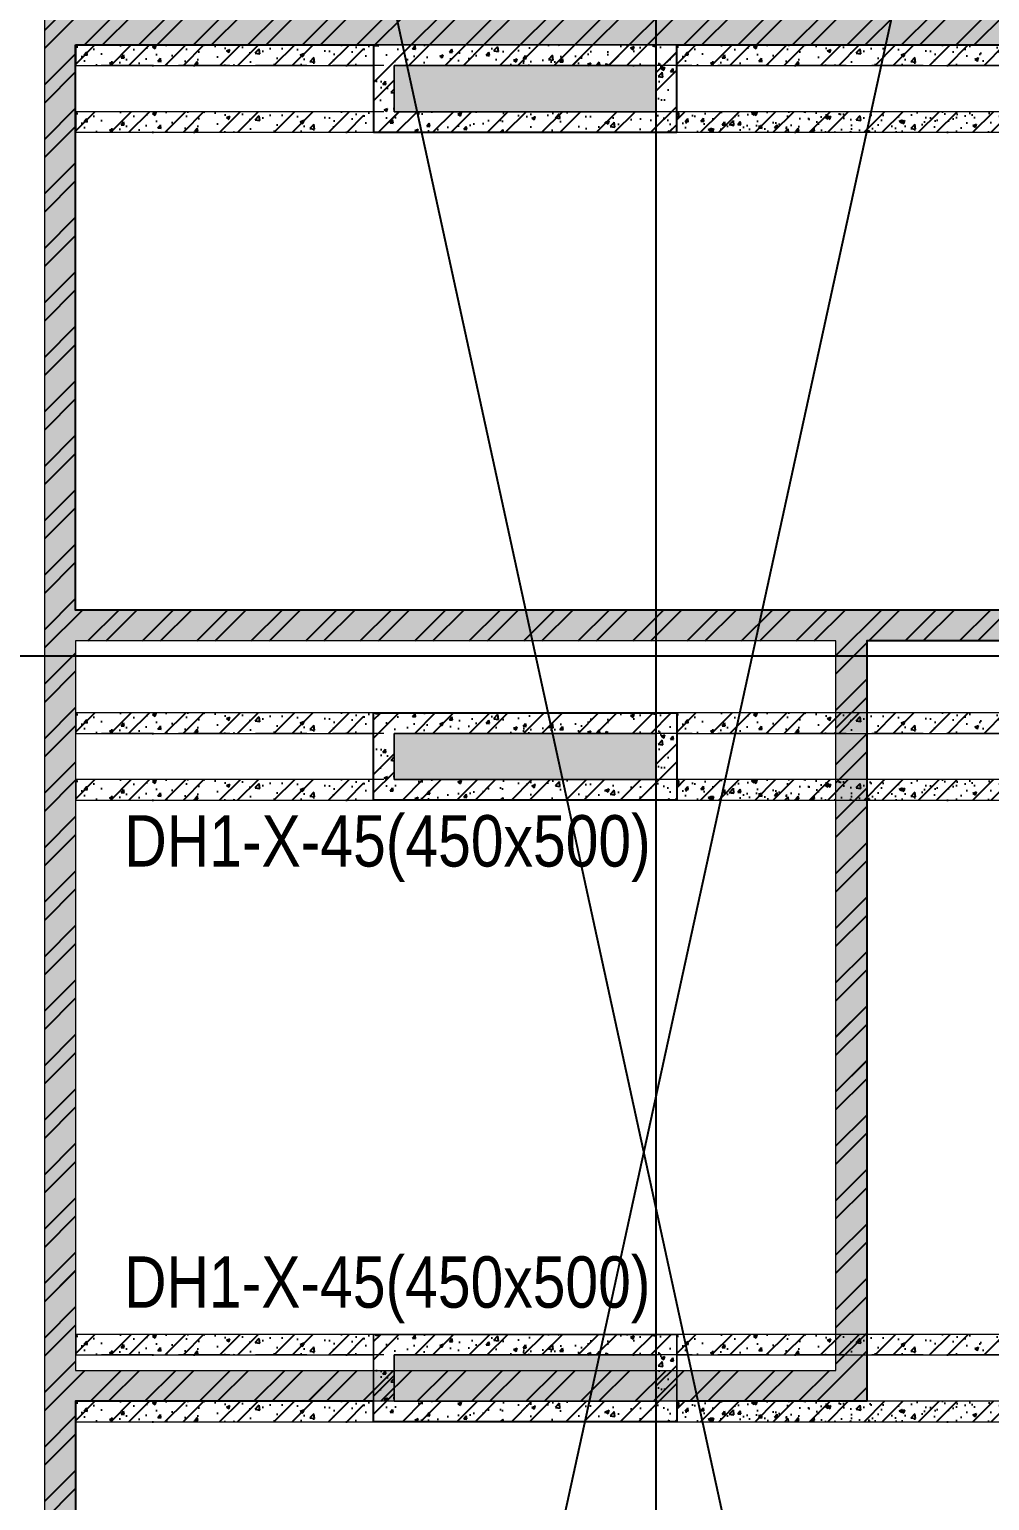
# Model space of a CAD drawing. Header units: millimetres. Extents: x 3718783 to 4027851, y 882487 to 1100782.
# Drawn here: x 3887629 to 3896975, y 1016578 to 1030897 of the extents above; entities that cross this region are included whole.
import ezdxf
from ezdxf.enums import TextEntityAlignment as Align

# ---------------------------------------------------------------- set-up
doc = ezdxf.new("R2010")
doc.units = ezdxf.units.MM
doc.header["$LTSCALE"] = 200
doc.header["$MEASUREMENT"] = 0
for name, pattern in [('CHG_XX_Damsan_Ham 1$0$HIDDEN', [0.375, 0.25, -0.125]), ('CHG_XX_Luoi truc$0$MB_Luoi truc$0$Center101', [13, 10, -1, 1, -1]), ('HIDDEN', [0.375, 0.25, -0.125])]:
    doc.linetypes.add(name, pattern=pattern)
for name, color, linetype, lineweight in [('CHG_XX_Cot_Ham 1$0$Ap0302_PC', 150, 'Continuous', 9), ('CHG_XX_Cot_Ham 1$0$Ap0302_PC @ 1', 150, 'Continuous', 9), ('CHG_XX_Cot_Ham 1$0$Ap0302_PC @ 150', 150, 'Continuous', 9), ('CHG_XX_Cot_Ham 1$0$Ap0311_H', 8, 'Continuous', 15), ('CHG_XX_Cot_Ham 1$0$NS-DuongBao', 3, 'Continuous', 18), ('CHG_XX_Cot_Ham 1$0$Start hatch', 8, 'Continuous', 25), ('CHG_XX_Cot_Ham 1$0$Start net bao', 3, 'Continuous', 18), ('CHG_XX_Damsan_Ham 1$0$DGIONG', 4, 'Continuous', 13), ('CHG_XX_Damsan_Ham 1$0$DMo', 254, 'CHG_XX_Damsan_Ham 1$0$HIDDEN', 9), ('CHG_XX_Damsan_Ham 1$0$Start hatch', 8, 'Continuous', 25), ('CHG_XX_Damsan_Ham 1$0$Start net bao', 3, 'Continuous', 18), ('DMo', 254, 'HIDDEN', 9)]:
    doc.layers.add(name, color=color, linetype=linetype, lineweight=lineweight)
for name, color, linetype in [('CHG_XX_Cot_Ham 1$0$MB Ham 2$0$Concrete Line', 6, 'Continuous'), ('CHG_XX_Cot_Ham 1$0$mb_cot tang 1-3$0$Concrete Line', 6, 'Continuous'), ('CHG_XX_Damsan_Ham 1$0$GHI CHU', 7, 'Continuous'), ('CHG_XX_Luoi truc$0$Grid', 34, 'Continuous'), ('CHG_XX_Luoi truc$0$Grid Line', 251, 'CHG_XX_Luoi truc$0$MB_Luoi truc$0$Center101'), ('mb_cot tang 1-3$0$Concrete Line', 6, 'Continuous'), ('TEXT P X', 1, 'Continuous')]:
    doc.layers.add(name, color=color, linetype=linetype)
doc.styles.add('CHG_XX_Luoi truc$0$MB_Luoi truc$0$Grid A-F$0$VNI-HelveCB', font='VHELVCB_0.TTF')
doc.styles.add('TTP-HelCon', font='VHELVCN_0.TTF')

# ---------------------------------------------------------------- blocks, each defined once
blk = doc.blocks.new('*U401')
at = {"layer": 'CHG_XX_Luoi truc$0$Grid Line'}
blk.add_line((0, 0), (0, 608), dxfattribs=at)
at = {"layer": 'CHG_XX_Luoi truc$0$Grid', "lineweight": -2, "style": 'CHG_XX_Luoi truc$0$MB_Luoi truc$0$Grid A-F$0$VNI-HelveCB'}
for tag, p in [('GRIDSUB', (0, 617)), ('GRID', (0, -9))]:
    blk.add_attdef(tag, text='', height=5, dxfattribs=at).set_placement(p, align=Align.MIDDLE)
blk = doc.blocks.new('*U403')
at = {"layer": 'CHG_XX_Luoi truc$0$Grid Line'}
blk.add_line((0, 0), (0, 438), dxfattribs=at)
at = {"layer": 'CHG_XX_Luoi truc$0$Grid', "lineweight": -2, "style": 'CHG_XX_Luoi truc$0$MB_Luoi truc$0$Grid A-F$0$VNI-HelveCB'}
for tag, p in [('GRIDSUB', (0, 447)), ('GRID', (0, -9))]:
    blk.add_attdef(tag, text='', height=5, dxfattribs=at).set_placement(p, align=Align.MIDDLE)
blk = doc.blocks.new('CHG_XX_Luoi truc')
at = {"layer": 'CHG_XX_Luoi truc$0$Grid', "xscale": 300, "yscale": 300, "zscale": 300}
blk.add_blockref('*U401', (99550, -12747), dxfattribs=at)
at = {"layer": 'CHG_XX_Luoi truc$0$Grid', "xscale": 300.0000000000013, "yscale": 300.0000000000013, "zscale": 300.0000000000013, "rotation": 90}
blk.add_blockref('*U403', (110703, 106750), dxfattribs=at)
blk = doc.blocks.new('*U548')
at = {"layer": 'CHG_XX_Cot_Ham 1$0$Ap0302_PC @ 1'}
h = blk.add_hatch(color=256, dxfattribs=at)
h.dxf.hatch_style = 1
h.paths.add_polyline_path([(450, 0), (0, 0), (0, -2550), (450, -2550)])
at = {"layer": 'CHG_XX_Cot_Ham 1$0$Ap0302_PC @ 150'}
h = blk.add_hatch(color=256, dxfattribs=at)
h.dxf.hatch_style = 1
h.paths.add_polyline_path([(450, 0), (0, 0), (0, -2550), (450, -2550)])
blk = doc.blocks.new('CHG_XX_Cot_Ham 1$0$Block A_C450x2250')
at = {"layer": 'CHG_XX_Cot_Ham 1$0$Ap0302_PC'}
blk.add_lwpolyline([(450, -2550), (0, -2550), (0, 0), (450, 0)], close=True, dxfattribs=at)
blk.add_blockref('*U548', (0, 0), dxfattribs=at)
blk = doc.blocks.new('CHG_XX_Cot_Ham 1')
at = {"layer": 'CHG_XX_Cot_Ham 1$0$Ap0311_H'}
h = blk.add_hatch(color=256, dxfattribs=at)
h.dxf.hatch_style = 1
h.paths.add_polyline_path([(99639.2, 163400), (-10900, 163400), (-10900, 85450), (-300, 85450), (-300, 84050), (32350, 84050), (32350, -9000), (103575.5, -9000), (106050, -6022), (106050, 158254.3)])
h.paths.add_polyline_path([(99533.7, 163100), (105750, 158110.4), (105750, 90450), (105650, 90450), (105650, 90450), (105750, 90450), (105750, 13850), (105750, 13825.9), (105750, -5913.6), (103434.7, -8700), (93600, -8700), (32650, -8700), (32650, 84350), (0, 84350), (0, 85750), (-10600, 85750), (-10600, 163100), (93600, 163100)], flags=16)
at = {"layer": 'CHG_XX_Cot_Ham 1$0$Start hatch'}
h = blk.add_hatch(dxfattribs=at)
h.set_pattern_fill('AR-CONC', color=256, scale=50)
h.set_pattern_definition([(50, (-50, -50), (358.6301, -31.37607), [37.5, -412.5]), (355, (-50, -50), (-69.3757, 376.0961), [30, -330]), (100.45144, (-20.1, -52.6), (289.2544, 344.72), [31.8701, -350.57106]), (46.1842, (-50, 50), (533.6207, -82.7596), [56.25, -618.75]), (96.63564, (-5.53, 43.1), (467.331, 487.0593), [47.8052, -525.8569]), (351.18416, (-50, 50), (467.331, 487.0593), [45, -495]), (21, (3e-06, 25), (298.4535, -201.30945), [37.5, -412.5]), (326, (3e-06, 25), (121.6577, 362.575), [30, -330]), (71.45144, (24.87, 8.22), (420.1112, 161.2656), [31.8701, -350.57106]), (37.5, (-50, -50), (6.07993, 166.44693), [0, -326, 0, -335, 0, -331.25]), (7.5, (-50, -50), (131.53477, 197.20586), [0, -191, 0, -318.5, 0, -126.25]), (327.5, (-161.5, -50), (266.91122, -11.27744), [0, -125, 0, -390, 0, -517.5]), (317.5, (-211.5, -50), (291.5931, 50.0525), [0, -162.5, 0, -259, 0, -367.5])])
h.paths.add_polyline_path([(105750, 127475.9), (93600, 127475), (93600, 76300), (105750.8, 76300)])
h.paths.add_polyline_path([(93900, 107200), (93900, 112700), (105450.8, 112700), (105450.8, 107200)], flags=16)
h.paths.add_polyline_path([(101300.8, 106900), (101300.8, 99800), (93900, 99800), (93900, 106900)], flags=16)
h.paths.add_polyline_path([(93900, 113000), (93900, 118675), (105450.8, 118675), (105450.8, 113000)], flags=16)
h.paths.add_polyline_path([(101600.8, 106900), (105450.8, 106900), (105450.8, 92450), (93900, 92450), (93900, 99500), (101600.8, 99500)], flags=16)
h.paths.add_polyline_path([(93900, 118975), (93900, 122500), (95950, 122500), (95950, 118975)], flags=16)
h.paths.add_polyline_path([(96250, 118975), (96250, 127175), (105450.8, 127175), (105450.8, 118975)], flags=16)
h.paths.add_polyline_path([(100150.8, 92150), (100150.8, 87350), (93900, 87350), (93900, 92150)], flags=16)
h.paths.add_polyline_path([(93900, 122800), (93900, 127175), (95950, 127175), (95950, 122800)], flags=16)
h.paths.add_polyline_path([(100450.8, 92150), (105450.8, 92150), (105450.8, 81950), (100450.8, 81950)], flags=16)
h.paths.add_polyline_path([(100150.8, 87050), (100150.8, 81950), (93900, 81950), (93900, 87050)], flags=16)
h.paths.add_polyline_path([(105450.8, 81650), (105450.8, 76600), (93900, 76600), (93900, 81650)], flags=16)
h = blk.add_hatch(dxfattribs=at)
h.set_pattern_fill('ANSI32', color=256, scale=1000, style=0)
h.paths.add_polyline_path([(93600, 76300), (105750.8, 76300), (105750.8, 127475), (93600, 127475)])
h.paths.add_polyline_path([(93900, 107200), (93900, 112700), (105450.8, 112700), (105450.8, 107200)], flags=16)
h.paths.add_polyline_path([(101300.8, 106900), (101300.8, 99800), (93900, 99800), (93900, 106900)], flags=16)
h.paths.add_polyline_path([(93900, 113000), (93900, 118675), (105450.8, 118675), (105450.8, 113000)], flags=16)
h.paths.add_polyline_path([(101600.8, 106900), (105450.8, 106900), (105450.8, 92450), (93900, 92450), (93900, 99500), (101600.8, 99500)], flags=16)
h.paths.add_polyline_path([(93900, 118975), (93900, 122500), (95950, 122500), (95950, 118975)], flags=16)
h.paths.add_polyline_path([(96250, 118975), (96250, 127175), (105450.8, 127175), (105450.8, 118975)], flags=16)
h.paths.add_polyline_path([(100150.8, 92150), (100150.8, 87350), (93900, 87350), (93900, 92150)], flags=16)
h.paths.add_polyline_path([(93900, 122800), (93900, 127175), (95950, 127175), (95950, 122800)], flags=16)
h.paths.add_polyline_path([(100450.8, 92150), (105450.8, 92150), (105450.8, 81950), (100450.8, 81950)], flags=16)
h.paths.add_polyline_path([(100150.8, 87050), (100150.8, 81950), (93900, 81950), (93900, 87050)], flags=16)
h.paths.add_polyline_path([(105450.8, 81650), (105450.8, 76600), (93900, 76600), (93900, 81650)], flags=16)
h = blk.add_hatch(dxfattribs=at)
h.set_pattern_fill('AR-CONC', color=256, scale=50)
h.set_pattern_definition([(50, (-2213768.6, 578716.82), (358.63009, -31.376067), [37.5, -412.5]), (355, (-2213768.6, 578716.82), (-69.375667, 376.096067), [30, -330]), (100.451444, (-2213738.7, 578714.2), (289.254423, 344.719995), [31.870096, -350.571056]), (46.1842, (-2213768.6, 578816.8), (533.620665, -82.75964), [56.25, -618.75]), (96.635635, (-2213724.1, 578809.9), (467.33097, 487.0593), [47.80517, -525.85688]), (351.184164, (-2213768.6, 578816.8), (467.33097, 487.0593), [45, -495]), (21, (-2213718.6, 578791.82), (298.453526, -201.309445), [37.5, -412.5]), (326, (-2213718.6, 578791.82), (121.657666, 362.57502), [30, -330]), (71.451445, (-2213693.72, 578775.05), (420.11119, 161.265576), [31.870095, -350.571056]), (37.5, (-2213768.59, 578716.82), (6.079928, 166.446927), [0, -326, 0, -335, 0, -331.25]), (7.5, (-2213768.59, 578716.82), (131.534769, 197.205856), [0, -191, 0, -318.5, 0, -126.25]), (327.5, (-2213880.09, 578716.82), (266.911218, -11.277436), [0, -125, 0, -390, 0, -517.5]), (317.5, (-2213930.1, 578716.82), (291.593085, 50.052491), [0, -162.5, 0, -259, 0, -367.5])])
h.paths.add_polyline_path([(96800.8, 111850), (99750.8, 111850), (99750.8, 112700), (96800.8, 112700)])
h.paths.add_polyline_path([(97000.8, 112050), (99550.8, 112050), (99550.8, 112500), (97000.8, 112500)], flags=16)
h = blk.add_hatch(dxfattribs=at)
h.set_pattern_fill('ANSI32', color=256, scale=1000, style=0)
h.paths.add_polyline_path([(99550.8, 112050), (97000.8, 112050), (97000.8, 112500), (99550.8, 112500)], flags=16)
h.paths.add_polyline_path([(99750.8, 111850), (96800.8, 111850), (96800.8, 112700), (99750.8, 112700)])
h = blk.add_hatch(dxfattribs=at)
h.set_pattern_fill('ANSI32', color=256, scale=1000, style=0)
h.set_pattern_definition([(45, (-50, -50), (-265.165, 265.165), []), (45, (126.78, -50), (-265.165, 265.165), [])])
h.paths.add_polyline_path([(99550.8, 112050), (97000.8, 112050), (97000.8, 112500), (99550.8, 112500)], flags=16)
h.paths.add_polyline_path([(99750.8, 111850), (96800.8, 111850), (96800.8, 112700), (99750.8, 112700)])
h = blk.add_hatch(dxfattribs=at)
h.set_pattern_fill('AR-CONC', color=256, scale=50)
h.set_pattern_definition([(50, (-2213768.6, 572216.82), (358.63009, -31.376067), [37.5, -412.5]), (355, (-2213768.6, 572216.82), (-69.375667, 376.096067), [30, -330]), (100.451444, (-2213738.7, 572214.2), (289.254423, 344.719995), [31.870096, -350.571056]), (46.1842, (-2213768.6, 572316.8), (533.620665, -82.75964), [56.25, -618.75]), (96.635635, (-2213724.1, 572309.9), (467.33097, 487.0593), [47.80517, -525.85688]), (351.184164, (-2213768.6, 572316.8), (467.33097, 487.0593), [45, -495]), (21, (-2213718.6, 572291.82), (298.453526, -201.309445), [37.5, -412.5]), (326, (-2213718.6, 572291.82), (121.657666, 362.57502), [30, -330]), (71.451445, (-2213693.72, 572275.05), (420.11119, 161.265576), [31.870095, -350.571056]), (37.5, (-2213768.59, 572216.82), (6.079928, 166.446927), [0, -326, 0, -335, 0, -331.25]), (7.5, (-2213768.59, 572216.82), (131.534769, 197.205856), [0, -191, 0, -318.5, 0, -126.25]), (327.5, (-2213880.09, 572216.82), (266.911218, -11.277436), [0, -125, 0, -390, 0, -517.5]), (317.5, (-2213930.1, 572216.82), (291.593085, 50.052491), [0, -162.5, 0, -259, 0, -367.5])])
h.paths.add_polyline_path([(96800.8, 105350), (99750.8, 105350), (99750.8, 106200), (96800.8, 106200)])
h.paths.add_polyline_path([(97000.8, 105550), (99550.8, 105550), (99550.8, 106000), (97000.8, 106000)], flags=16)
h = blk.add_hatch(dxfattribs=at)
h.set_pattern_fill('ANSI32,_O', color=256, scale=1000)
h.set_pattern_definition([(45, (-2213768.6, 572216.82), (-265.16504, 265.16504), []), (45, (-2213591.8, 572216.82), (-265.16504, 265.16504), [])])
h.paths.add_polyline_path([(96800.8, 105350), (99750.8, 105350), (99750.8, 106200), (96800.8, 106200)])
h.paths.add_polyline_path([(97000.8, 105550), (99550.8, 105550), (99550.8, 106000), (97000.8, 106000)], flags=16)
h = blk.add_hatch(dxfattribs=at)
h.set_pattern_fill('AR-CONC', color=256, scale=50)
h.set_pattern_definition([(50, (-2213768.6, 566166.82), (358.63009, -31.376067), [37.5, -412.5]), (355, (-2213768.6, 566166.82), (-69.375667, 376.096067), [30, -330]), (100.451444, (-2213738.7, 566164.2), (289.254423, 344.719995), [31.870096, -350.571056]), (46.1842, (-2213768.6, 566266.8), (533.620665, -82.75964), [56.25, -618.75]), (96.635635, (-2213724.1, 566259.9), (467.33097, 487.0593), [47.80517, -525.85688]), (351.184164, (-2213768.6, 566266.8), (467.33097, 487.0593), [45, -495]), (21, (-2213718.6, 566241.82), (298.453526, -201.309445), [37.5, -412.5]), (326, (-2213718.6, 566241.82), (121.657666, 362.57502), [30, -330]), (71.451445, (-2213693.72, 566225.05), (420.11119, 161.265576), [31.870095, -350.571056]), (37.5, (-2213768.59, 566166.82), (6.079928, 166.446927), [0, -326, 0, -335, 0, -331.25]), (7.5, (-2213768.59, 566166.82), (131.534769, 197.205856), [0, -191, 0, -318.5, 0, -126.25]), (327.5, (-2213880.09, 566166.82), (266.911218, -11.277436), [0, -125, 0, -390, 0, -517.5]), (317.5, (-2213930.1, 566166.82), (291.593085, 50.052491), [0, -162.5, 0, -259, 0, -367.5])])
h.paths.add_polyline_path([(96800.8, 99300), (99750.8, 99300), (99750.8, 100150), (96800.8, 100150)])
h.paths.add_polyline_path([(97000.8, 99500), (99550.8, 99500), (99550.8, 99950), (97000.8, 99950)], flags=16)
h = blk.add_hatch(dxfattribs=at)
h.set_pattern_fill('ANSI32,_O', color=256, scale=1000)
h.set_pattern_definition([(45, (-2213768.6, 566166.82), (-265.16504, 265.16504), []), (45, (-2213591.8, 566166.82), (-265.16504, 265.16504), [])])
h.paths.add_polyline_path([(96800.8, 99300), (99750.8, 99300), (99750.8, 100150), (96800.8, 100150)])
h.paths.add_polyline_path([(97000.8, 99500), (99550.8, 99500), (99550.8, 99950), (97000.8, 99950)], flags=16)
at = {"layer": 'CHG_XX_Cot_Ham 1$0$MB Ham 2$0$Concrete Line'}
for points in [[(93900, 112700), (96800.8, 112700), (96800.8, 111850), (99750.8, 111850), (99750.8, 112700), (105450.8, 112700), (105450.8, 107200), (93900, 107200)], [(105450.8, 103200), (105450.8, 106900), (101600.8, 106900), (101600.8, 99500), (99750.8, 99500), (99750.8, 99300), (96800.8, 99300), (96800.8, 99500), (93900, 99500), (93900, 92450), (105450.8, 92450)], [(96800.8, 106200), (99750.8, 106200), (99750.8, 105350), (96800.8, 105350)]]:
    blk.add_lwpolyline(points, close=True, dxfattribs=at)
at = {"layer": 'CHG_XX_Cot_Ham 1$0$NS-DuongBao'}
for points in [[(93600, 127475), (105750.8, 127475), (105750.8, 76300), (93600, 76300)], [(93900, 112700), (93900, 107200), (105450.8, 107200), (105450.8, 112700)], [(96800.8, 112700), (99750.8, 112700), (99750.8, 111850), (96800.8, 111850)], [(99550.8, 112050), (97000.8, 112050), (97000.8, 112500), (99550.8, 112500)], [(101300.8, 106900), (93900, 106900), (93900, 99800), (101300.8, 99800)], [(105450.8, 92450), (105450.8, 106900), (101600.8, 106900), (101600.8, 99500), (93900, 99500), (93900, 92450)], [(101300.8, 106900), (93900, 106900), (93900, 99800), (96800.8, 99800), (96800.8, 100150), (99750.8, 100150), (99750.8, 99800), (101300.8, 99800)], [(96800.8, 106200), (99750.8, 106200), (99750.8, 105350), (96800.8, 105350)], [(99550.8, 105550), (97000.8, 105550), (97000.8, 106000), (99550.8, 106000)], [(96800.8, 100150), (99750.8, 100150), (99750.8, 99300), (96800.8, 99300)], [(99550.8, 99500), (97000.8, 99500), (97000.8, 99950), (99550.8, 99950)]]:
    blk.add_lwpolyline(points, close=True, dxfattribs=at)
at = {"layer": 'CHG_XX_Cot_Ham 1$0$Start net bao', "color": 1}
for points in [[(96800.8, 111850), (99750.8, 111850), (99750.8, 112700), (96800.8, 112700)], [(97000.8, 112500), (99550.8, 112500), (99550.8, 112050), (97000.8, 112050)], [(96800.8, 105350), (99750.8, 105350), (99750.8, 106200), (96800.8, 106200)], [(97000.8, 106000), (99550.8, 106000), (99550.8, 105550), (97000.8, 105550)], [(96800.8, 99300), (99750.8, 99300), (99750.8, 100150), (96800.8, 100150)], [(97000.8, 99950), (99550.8, 99950), (99550.8, 99500), (97000.8, 99500)]]:
    blk.add_lwpolyline(points, close=True, dxfattribs=at)
at = {"layer": 'CHG_XX_Cot_Ham 1$0$Ap0302_PC', "xscale": -1, "rotation": 90}
for p in [(97000, 112500), (97000, 106000), (97000, 99950)]:
    blk.add_blockref('CHG_XX_Cot_Ham 1$0$Block A_C450x2250', p, dxfattribs=at)
at = {"layer": 'CHG_XX_Cot_Ham 1$0$mb_cot tang 1-3$0$Concrete Line'}
blk.add_blockref('CHG_XX_Luoi truc', (0, 0), dxfattribs=at)
blk = doc.blocks.new('CHG_XX_Damsan_Ham 1', base_point=(3089256, -609981))
at = {"layer": 'CHG_XX_Damsan_Ham 1$0$Start hatch'}
h = blk.add_hatch(dxfattribs=at)
h.set_pattern_fill('ANSI32', color=256, scale=1000, style=0)
h.set_pattern_definition([(45, (-94.4, 99682.12), (-265.165, 265.165), []), (45, (82.4, 99682.12), (-265.165, 265.165), [])])
h.paths.add_polyline_path([(93901, 112500), (96706, 112503), (96706, 112703), (93901, 112700)])
h = blk.add_hatch(dxfattribs=at)
h.set_pattern_fill('AR-CONC', color=256, scale=50)
h.set_pattern_definition([(50, (0.84, 100150), (358.6301, -31.3761), [37.5, -412.5]), (355, (0.84, 100150), (-69.3757, 376.096), [30, -330]), (100.45144, (30.73, 100147.4), (289.2544, 344.72), [31.8701, -350.571]), (46.1842, (0.84, 100250), (533.6207, -82.7596), [56.25, -618.75]), (96.63564, (45.3, 100243.1), (467.331, 487.0593), [47.8052, -525.857]), (351.18416, (0.84, 100250), (467.331, 487.0593), [45, -495]), (21, (50.84, 100225), (298.4535, -201.30945), [37.5, -412.5]), (326, (50.84, 100225), (121.6577, 362.575), [30, -330]), (71.45144, (75.7, 100208.22), (420.1112, 161.2656), [31.8701, -350.571]), (37.5, (0.84, 100150), (6.07993, 166.44693), [0, -326, 0, -335, 0, -331.25]), (7.5, (0.84, 100150), (131.53477, 197.20586), [0, -191, 0, -318.5, 0, -126.25]), (327.5, (-110.66, 100150), (266.91122, -11.27744), [0, -125, 0, -390, 0, -517.5]), (317.5, (-160.66, 100150), (291.5931, 50.0525), [0, -162.5, 0, -259, 0, -367.5])])
h.paths.add_polyline_path([(93901, 112500), (96802, 112500), (96802, 112700), (93901, 112700)])
h = blk.add_hatch(dxfattribs=at)
h.set_pattern_fill('AR-CONC', color=256, scale=50)
h.set_pattern_definition([(50, (5851.08, 100149.83), (358.6301, -31.3761), [37.5, -412.5]), (355, (5851.08, 100149.83), (-69.3757, 376.096), [30, -330]), (100.45144, (5880.96, 100147.2), (289.2544, 344.72), [31.8701, -350.571]), (46.1842, (5851.1, 100249.83), (533.6207, -82.7596), [56.25, -618.75]), (96.63564, (5895.55, 100242.93), (467.331, 487.0593), [47.8052, -525.857]), (351.18416, (5851.1, 100249.83), (467.331, 487.0593), [45, -495]), (21, (5901.08, 100224.83), (298.4535, -201.30945), [37.5, -412.5]), (326, (5901.08, 100224.83), (121.6577, 362.575), [30, -330]), (71.45144, (5925.95, 100208.05), (420.1112, 161.2656), [31.8701, -350.571]), (37.5, (5851.08, 100149.83), (6.07993, 166.44693), [0, -326, 0, -335, 0, -331.25]), (7.5, (5851.08, 100149.83), (131.53477, 197.20586), [0, -191, 0, -318.5, 0, -126.25]), (327.5, (5739.58, 100149.83), (266.91122, -11.27744), [0, -125, 0, -390, 0, -517.5]), (317.5, (5689.58, 100149.83), (291.5931, 50.0525), [0, -162.5, 0, -259, 0, -367.5])])
h.paths.add_polyline_path([(99751, 112500), (105151, 112500), (105151, 112700), (99751, 112700)])
h = blk.add_hatch(dxfattribs=at)
h.set_pattern_fill('ANSI32', color=256, scale=1000, style=0)
h.set_pattern_definition([(45, (5755.85, 99681.95), (-265.165, 265.165), []), (45, (5932.63, 99681.95), (-265.165, 265.165), [])])
h.paths.add_polyline_path([(99751, 112500), (105151, 112500), (105151, 112700), (99751, 112700)])
h = blk.add_hatch(dxfattribs=at)
h.set_pattern_fill('ANSI32', color=256, scale=1000, style=0)
h.set_pattern_definition([(45, (-94.4, 99032.12), (-265.165, 265.165), []), (45, (82.4, 99032.12), (-265.165, 265.165), [])])
h.paths.add_polyline_path([(93901, 111850), (96706, 111853), (96706, 112053), (93901, 112050)])
h = blk.add_hatch(dxfattribs=at)
h.set_pattern_fill('AR-CONC', color=256, scale=50)
h.set_pattern_definition([(50, (0.84, 99500), (358.6301, -31.3761), [37.5, -412.5]), (355, (0.84, 99500), (-69.3757, 376.096), [30, -330]), (100.45144, (30.73, 99497.4), (289.2544, 344.72), [31.8701, -350.571]), (46.1842, (0.84, 99600), (533.6207, -82.7596), [56.25, -618.75]), (96.63564, (45.3, 99593.1), (467.331, 487.0593), [47.8052, -525.857]), (351.18416, (0.84, 99600), (467.331, 487.0593), [45, -495]), (21, (50.84, 99575), (298.4535, -201.30945), [37.5, -412.5]), (326, (50.84, 99575), (121.6577, 362.575), [30, -330]), (71.45144, (75.7, 99558.22), (420.1112, 161.2656), [31.8701, -350.571]), (37.5, (0.84, 99500), (6.07993, 166.44693), [0, -326, 0, -335, 0, -331.25]), (7.5, (0.84, 99500), (131.53477, 197.20586), [0, -191, 0, -318.5, 0, -126.25]), (327.5, (-110.66, 99500), (266.91122, -11.27744), [0, -125, 0, -390, 0, -517.5]), (317.5, (-160.66, 99500), (291.5931, 50.0525), [0, -162.5, 0, -259, 0, -367.5])])
h.paths.add_polyline_path([(93901, 111850), (96802, 111850), (96802, 112050), (93901, 112050)])
h = blk.add_hatch(dxfattribs=at)
h.set_pattern_fill('AR-CONC', color=256, scale=50)
h.set_pattern_definition([(50, (5851.08, 99499.83), (358.6301, -31.3761), [37.5, -412.5]), (355, (5851.08, 99499.83), (-69.3757, 376.096), [30, -330]), (100.45144, (5880.96, 99497.2), (289.2544, 344.72), [31.8701, -350.571]), (46.1842, (5851.1, 99599.83), (533.6207, -82.7596), [56.25, -618.75]), (96.63564, (5895.55, 99592.93), (467.331, 487.0593), [47.8052, -525.857]), (351.18416, (5851.1, 99599.83), (467.331, 487.0593), [45, -495]), (21, (5901.08, 99574.83), (298.4535, -201.30945), [37.5, -412.5]), (326, (5901.08, 99574.83), (121.6577, 362.575), [30, -330]), (71.45144, (5925.95, 99558.05), (420.1112, 161.2656), [31.8701, -350.571]), (37.5, (5851.08, 99499.83), (6.07993, 166.44693), [0, -326, 0, -335, 0, -331.25]), (7.5, (5851.08, 99499.83), (131.53477, 197.20586), [0, -191, 0, -318.5, 0, -126.25]), (327.5, (5739.58, 99499.83), (266.91122, -11.27744), [0, -125, 0, -390, 0, -517.5]), (317.5, (5689.58, 99499.83), (291.5931, 50.0525), [0, -162.5, 0, -259, 0, -367.5])])
h.paths.add_polyline_path([(99751, 111850), (102652, 111850), (102652, 112050), (99751, 112050)])
h = blk.add_hatch(dxfattribs=at)
h.set_pattern_fill('AR-CONC', color=256, scale=50)
h.set_pattern_definition([(50, (0, -9500), (358.6301, -31.37607), [37.5, -412.5]), (355, (0, -9500), (-69.3757, 376.0961), [30, -330]), (100.45144, (29.9, -9502.6), (289.2544, 344.72), [31.8701, -350.57106]), (46.1842, (0, -9400), (533.6207, -82.7596), [56.25, -618.75]), (96.63564, (44.47, -9406.9), (467.331, 487.0593), [47.8052, -525.8569]), (351.18416, (0, -9400), (467.331, 487.0593), [45, -495]), (21, (50, -9425), (298.4535, -201.30945), [37.5, -412.5]), (326, (50, -9425), (121.6577, 362.575), [30, -330]), (71.45144, (74.87, -9441.78), (420.1112, 161.2656), [31.8701, -350.57106]), (37.5, (0, -9500), (6.07993, 166.44693), [0, -326, 0, -335, 0, -331.25]), (7.5, (0, -9500), (131.53477, 197.20586), [0, -191, 0, -318.5, 0, -126.25]), (327.5, (-111.5, -9500), (266.91122, -11.27744), [0, -125, 0, -390, 0, -517.5]), (317.5, (-161.5, -9500), (291.5931, 50.0525), [0, -162.5, 0, -259, 0, -367.5])])
h.paths.add_polyline_path([(99751, 111850), (105151, 111850), (105151, 112050), (99751, 112050)])
h = blk.add_hatch(dxfattribs=at)
h.set_pattern_fill('ANSI32', color=256, scale=1000, style=0)
h.set_pattern_definition([(45, (0, -9500), (-265.165, 265.165), []), (45, (176.78, -9500), (-265.165, 265.165), [])])
h.paths.add_polyline_path([(99751, 111850), (105151, 111850), (105151, 112050), (99751, 112050)])
h = blk.add_hatch(dxfattribs=at)
h.set_pattern_fill('ANSI32', color=256, scale=1000, style=0)
h.set_pattern_definition([(45, (-94.4, 93182.12), (-265.165, 265.165), []), (45, (82.4, 93182.12), (-265.165, 265.165), [])])
h.paths.add_polyline_path([(93901, 106000), (96706, 106003), (96706, 106203), (93901, 106200)])
h = blk.add_hatch(dxfattribs=at)
h.set_pattern_fill('AR-CONC', color=256, scale=50)
h.set_pattern_definition([(50, (0.84, 93650), (358.6301, -31.3761), [37.5, -412.5]), (355, (0.84, 93650), (-69.3757, 376.096), [30, -330]), (100.45144, (30.73, 93647.4), (289.2544, 344.72), [31.8701, -350.571]), (46.1842, (0.84, 93750), (533.6207, -82.7596), [56.25, -618.75]), (96.63564, (45.3, 93743.1), (467.331, 487.0593), [47.8052, -525.857]), (351.18416, (0.84, 93750), (467.331, 487.0593), [45, -495]), (21, (50.84, 93725), (298.4535, -201.30945), [37.5, -412.5]), (326, (50.84, 93725), (121.6577, 362.575), [30, -330]), (71.45144, (75.7, 93708.22), (420.1112, 161.2656), [31.8701, -350.571]), (37.5, (0.84, 93650), (6.07993, 166.44693), [0, -326, 0, -335, 0, -331.25]), (7.5, (0.84, 93650), (131.53477, 197.20586), [0, -191, 0, -318.5, 0, -126.25]), (327.5, (-110.66, 93650), (266.91122, -11.27744), [0, -125, 0, -390, 0, -517.5]), (317.5, (-160.66, 93650), (291.5931, 50.0525), [0, -162.5, 0, -259, 0, -367.5])])
h.paths.add_polyline_path([(93901, 106000), (96802, 106000), (96802, 106200), (93901, 106200)])
h = blk.add_hatch(dxfattribs=at)
h.set_pattern_fill('AR-CONC', color=256, scale=50)
h.set_pattern_definition([(50, (5851.08, 93649.83), (358.6301, -31.3761), [37.5, -412.5]), (355, (5851.08, 93649.83), (-69.3757, 376.096), [30, -330]), (100.45144, (5880.96, 93647.2), (289.2544, 344.72), [31.8701, -350.571]), (46.1842, (5851.1, 93749.83), (533.6207, -82.7596), [56.25, -618.75]), (96.63564, (5895.55, 93742.93), (467.331, 487.0593), [47.8052, -525.857]), (351.18416, (5851.1, 93749.83), (467.331, 487.0593), [45, -495]), (21, (5901.08, 93724.83), (298.4535, -201.30945), [37.5, -412.5]), (326, (5901.08, 93724.83), (121.6577, 362.575), [30, -330]), (71.45144, (5925.95, 93708.05), (420.1112, 161.2656), [31.8701, -350.571]), (37.5, (5851.08, 93649.83), (6.07993, 166.44693), [0, -326, 0, -335, 0, -331.25]), (7.5, (5851.08, 93649.83), (131.53477, 197.20586), [0, -191, 0, -318.5, 0, -126.25]), (327.5, (5739.58, 93649.83), (266.91122, -11.27744), [0, -125, 0, -390, 0, -517.5]), (317.5, (5689.58, 93649.83), (291.5931, 50.0525), [0, -162.5, 0, -259, 0, -367.5])])
h.paths.add_polyline_path([(99751, 106000), (105151, 106000), (105151, 106200), (99751, 106200)])
h = blk.add_hatch(dxfattribs=at)
h.set_pattern_fill('ANSI32', color=256, scale=1000, style=0)
h.set_pattern_definition([(45, (5755.85, 93181.95), (-265.165, 265.165), []), (45, (5932.63, 93181.95), (-265.165, 265.165), [])])
h.paths.add_polyline_path([(99751, 106000), (105151, 106000), (105151, 106200), (99751, 106200)])
h = blk.add_hatch(dxfattribs=at)
h.set_pattern_fill('ANSI32', color=256, scale=1000, style=0)
h.set_pattern_definition([(45, (-94.4, 92532.12), (-265.165, 265.165), []), (45, (82.4, 92532.12), (-265.165, 265.165), [])])
h.paths.add_polyline_path([(93901, 105350), (96706, 105353), (96706, 105553), (93901, 105550)])
h = blk.add_hatch(dxfattribs=at)
h.set_pattern_fill('AR-CONC', color=256, scale=50)
h.set_pattern_definition([(50, (0.84, 93000), (358.6301, -31.3761), [37.5, -412.5]), (355, (0.84, 93000), (-69.3757, 376.096), [30, -330]), (100.45144, (30.73, 92997.4), (289.2544, 344.72), [31.8701, -350.571]), (46.1842, (0.84, 93100), (533.6207, -82.7596), [56.25, -618.75]), (96.63564, (45.3, 93093.1), (467.331, 487.0593), [47.8052, -525.857]), (351.18416, (0.84, 93100), (467.331, 487.0593), [45, -495]), (21, (50.84, 93075), (298.4535, -201.30945), [37.5, -412.5]), (326, (50.84, 93075), (121.6577, 362.575), [30, -330]), (71.45144, (75.7, 93058.22), (420.1112, 161.2656), [31.8701, -350.571]), (37.5, (0.84, 93000), (6.07993, 166.44693), [0, -326, 0, -335, 0, -331.25]), (7.5, (0.84, 93000), (131.53477, 197.20586), [0, -191, 0, -318.5, 0, -126.25]), (327.5, (-110.66, 93000), (266.91122, -11.27744), [0, -125, 0, -390, 0, -517.5]), (317.5, (-160.66, 93000), (291.5931, 50.0525), [0, -162.5, 0, -259, 0, -367.5])])
h.paths.add_polyline_path([(93901, 105350), (96802, 105350), (96802, 105550), (93901, 105550)])
h = blk.add_hatch(dxfattribs=at)
h.set_pattern_fill('AR-CONC', color=256, scale=50)
h.set_pattern_definition([(50, (5851.08, 92999.83), (358.6301, -31.3761), [37.5, -412.5]), (355, (5851.08, 92999.83), (-69.3757, 376.096), [30, -330]), (100.45144, (5880.96, 92997.2), (289.2544, 344.72), [31.8701, -350.571]), (46.1842, (5851.1, 93099.83), (533.6207, -82.7596), [56.25, -618.75]), (96.63564, (5895.55, 93092.93), (467.331, 487.0593), [47.8052, -525.857]), (351.18416, (5851.1, 93099.83), (467.331, 487.0593), [45, -495]), (21, (5901.08, 93074.83), (298.4535, -201.30945), [37.5, -412.5]), (326, (5901.08, 93074.83), (121.6577, 362.575), [30, -330]), (71.45144, (5925.95, 93058.05), (420.1112, 161.2656), [31.8701, -350.571]), (37.5, (5851.08, 92999.83), (6.07993, 166.44693), [0, -326, 0, -335, 0, -331.25]), (7.5, (5851.08, 92999.83), (131.53477, 197.20586), [0, -191, 0, -318.5, 0, -126.25]), (327.5, (5739.58, 92999.83), (266.91122, -11.27744), [0, -125, 0, -390, 0, -517.5]), (317.5, (5689.58, 92999.83), (291.5931, 50.0525), [0, -162.5, 0, -259, 0, -367.5])])
h.paths.add_polyline_path([(99751, 105350), (102652, 105350), (102652, 105550), (99751, 105550)])
h = blk.add_hatch(dxfattribs=at)
h.set_pattern_fill('AR-CONC', color=256, scale=50)
h.set_pattern_definition([(50, (0, -16000), (358.6301, -31.37607), [37.5, -412.5]), (355, (0, -16000), (-69.3757, 376.0961), [30, -330]), (100.45144, (29.9, -16002.6), (289.2544, 344.72), [31.8701, -350.57106]), (46.1842, (0, -15900), (533.6207, -82.7596), [56.25, -618.75]), (96.63564, (44.47, -15906.9), (467.331, 487.0593), [47.8052, -525.8569]), (351.18416, (0, -15900), (467.331, 487.0593), [45, -495]), (21, (50, -15925), (298.4535, -201.30945), [37.5, -412.5]), (326, (50, -15925), (121.6577, 362.575), [30, -330]), (71.45144, (74.87, -15941.78), (420.1112, 161.2656), [31.8701, -350.57106]), (37.5, (0, -16000), (6.07993, 166.44693), [0, -326, 0, -335, 0, -331.25]), (7.5, (0, -16000), (131.53477, 197.20586), [0, -191, 0, -318.5, 0, -126.25]), (327.5, (-111.5, -16000), (266.91122, -11.27744), [0, -125, 0, -390, 0, -517.5]), (317.5, (-161.5, -16000), (291.5931, 50.0525), [0, -162.5, 0, -259, 0, -367.5])])
h.paths.add_polyline_path([(99751, 105350), (105151, 105350), (105151, 105550), (99751, 105550)])
h = blk.add_hatch(dxfattribs=at)
h.set_pattern_fill('ANSI32', color=256, scale=1000, style=0)
h.set_pattern_definition([(45, (0, -16000), (-265.165, 265.165), []), (45, (176.78, -16000), (-265.165, 265.165), [])])
h.paths.add_polyline_path([(99751, 105350), (105151, 105350), (105151, 105550), (99751, 105550)])
h = blk.add_hatch(dxfattribs=at)
h.set_pattern_fill('ANSI32', color=256, scale=1000, style=0)
h.set_pattern_definition([(45, (-94.4, 87132.12), (-265.165, 265.165), []), (45, (82.4, 87132.12), (-265.165, 265.165), [])])
h.paths.add_polyline_path([(93901, 99950), (96706, 99953), (96706, 100153), (93901, 100150)])
h = blk.add_hatch(dxfattribs=at)
h.set_pattern_fill('AR-CONC', color=256, scale=50)
h.set_pattern_definition([(50, (0.84, 87600), (358.6301, -31.3761), [37.5, -412.5]), (355, (0.84, 87600), (-69.3757, 376.096), [30, -330]), (100.45144, (30.73, 87597.4), (289.2544, 344.72), [31.8701, -350.571]), (46.1842, (0.84, 87700), (533.6207, -82.7596), [56.25, -618.75]), (96.63564, (45.3, 87693.1), (467.331, 487.0593), [47.8052, -525.857]), (351.18416, (0.84, 87700), (467.331, 487.0593), [45, -495]), (21, (50.84, 87675), (298.4535, -201.30945), [37.5, -412.5]), (326, (50.84, 87675), (121.6577, 362.575), [30, -330]), (71.45144, (75.7, 87658.22), (420.1112, 161.2656), [31.8701, -350.571]), (37.5, (0.84, 87600), (6.07993, 166.44693), [0, -326, 0, -335, 0, -331.25]), (7.5, (0.84, 87600), (131.53477, 197.20586), [0, -191, 0, -318.5, 0, -126.25]), (327.5, (-110.66, 87600), (266.91122, -11.27744), [0, -125, 0, -390, 0, -517.5]), (317.5, (-160.66, 87600), (291.5931, 50.0525), [0, -162.5, 0, -259, 0, -367.5])])
h.paths.add_polyline_path([(93901, 99950), (96802, 99950), (96802, 100150), (93901, 100150)])
h = blk.add_hatch(dxfattribs=at)
h.set_pattern_fill('AR-CONC', color=256, scale=50)
h.set_pattern_definition([(50, (5851.08, 87599.83), (358.6301, -31.3761), [37.5, -412.5]), (355, (5851.08, 87599.83), (-69.3757, 376.096), [30, -330]), (100.45144, (5880.96, 87597.2), (289.2544, 344.72), [31.8701, -350.571]), (46.1842, (5851.1, 87699.83), (533.6207, -82.7596), [56.25, -618.75]), (96.63564, (5895.55, 87692.93), (467.331, 487.0593), [47.8052, -525.857]), (351.18416, (5851.1, 87699.83), (467.331, 487.0593), [45, -495]), (21, (5901.08, 87674.83), (298.4535, -201.30945), [37.5, -412.5]), (326, (5901.08, 87674.83), (121.6577, 362.575), [30, -330]), (71.45144, (5925.95, 87658.05), (420.1112, 161.2656), [31.8701, -350.571]), (37.5, (5851.08, 87599.83), (6.07993, 166.44693), [0, -326, 0, -335, 0, -331.25]), (7.5, (5851.08, 87599.83), (131.53477, 197.20586), [0, -191, 0, -318.5, 0, -126.25]), (327.5, (5739.58, 87599.83), (266.91122, -11.27744), [0, -125, 0, -390, 0, -517.5]), (317.5, (5689.58, 87599.83), (291.5931, 50.0525), [0, -162.5, 0, -259, 0, -367.5])])
h.paths.add_polyline_path([(99751, 99950), (105151, 99950), (105151, 100150), (99751, 100150)])
h = blk.add_hatch(dxfattribs=at)
h.set_pattern_fill('ANSI32', color=256, scale=1000, style=0)
h.set_pattern_definition([(45, (5755.85, 87131.95), (-265.165, 265.165), []), (45, (5932.63, 87131.95), (-265.165, 265.165), [])])
h.paths.add_polyline_path([(99751, 99950), (105151, 99950), (105151, 100150), (99751, 100150)])
h = blk.add_hatch(dxfattribs=at)
h.set_pattern_fill('ANSI32', color=256, scale=1000, style=0)
h.set_pattern_definition([(45, (-94.4, 86482.12), (-265.165, 265.165), []), (45, (82.4, 86482.12), (-265.165, 265.165), [])])
h.paths.add_polyline_path([(93901, 99300), (96706, 99303), (96706, 99503), (93901, 99500)])
h = blk.add_hatch(dxfattribs=at)
h.set_pattern_fill('AR-CONC', color=256, scale=50)
h.set_pattern_definition([(50, (0.84, 86950), (358.6301, -31.3761), [37.5, -412.5]), (355, (0.84, 86950), (-69.3757, 376.096), [30, -330]), (100.45144, (30.73, 86947.4), (289.2544, 344.72), [31.8701, -350.571]), (46.1842, (0.84, 87050), (533.6207, -82.7596), [56.25, -618.75]), (96.63564, (45.3, 87043.1), (467.331, 487.0593), [47.8052, -525.857]), (351.18416, (0.84, 87050), (467.331, 487.0593), [45, -495]), (21, (50.84, 87025), (298.4535, -201.30945), [37.5, -412.5]), (326, (50.84, 87025), (121.6577, 362.575), [30, -330]), (71.45144, (75.7, 87008.22), (420.1112, 161.2656), [31.8701, -350.571]), (37.5, (0.84, 86950), (6.07993, 166.44693), [0, -326, 0, -335, 0, -331.25]), (7.5, (0.84, 86950), (131.53477, 197.20586), [0, -191, 0, -318.5, 0, -126.25]), (327.5, (-110.66, 86950), (266.91122, -11.27744), [0, -125, 0, -390, 0, -517.5]), (317.5, (-160.66, 86950), (291.5931, 50.0525), [0, -162.5, 0, -259, 0, -367.5])])
h.paths.add_polyline_path([(93901, 99300), (96802, 99300), (96802, 99500), (93901, 99500)])
h = blk.add_hatch(dxfattribs=at)
h.set_pattern_fill('AR-CONC', color=256, scale=50)
h.set_pattern_definition([(50, (5851.08, 86949.83), (358.6301, -31.3761), [37.5, -412.5]), (355, (5851.08, 86949.83), (-69.3757, 376.096), [30, -330]), (100.45144, (5880.96, 86947.2), (289.2544, 344.72), [31.8701, -350.571]), (46.1842, (5851.1, 87049.83), (533.6207, -82.7596), [56.25, -618.75]), (96.63564, (5895.55, 87042.93), (467.331, 487.0593), [47.8052, -525.857]), (351.18416, (5851.1, 87049.83), (467.331, 487.0593), [45, -495]), (21, (5901.08, 87024.83), (298.4535, -201.30945), [37.5, -412.5]), (326, (5901.08, 87024.83), (121.6577, 362.575), [30, -330]), (71.45144, (5925.95, 87008.05), (420.1112, 161.2656), [31.8701, -350.571]), (37.5, (5851.08, 86949.83), (6.07993, 166.44693), [0, -326, 0, -335, 0, -331.25]), (7.5, (5851.08, 86949.83), (131.53477, 197.20586), [0, -191, 0, -318.5, 0, -126.25]), (327.5, (5739.58, 86949.83), (266.91122, -11.27744), [0, -125, 0, -390, 0, -517.5]), (317.5, (5689.58, 86949.83), (291.5931, 50.0525), [0, -162.5, 0, -259, 0, -367.5])])
h.paths.add_polyline_path([(99751, 99300), (102652, 99300), (102652, 99500), (99751, 99500)])
h = blk.add_hatch(dxfattribs=at)
h.set_pattern_fill('AR-CONC', color=256, scale=50)
h.set_pattern_definition([(50, (0, -22050), (358.6301, -31.37607), [37.5, -412.5]), (355, (0, -22050), (-69.3757, 376.0961), [30, -330]), (100.45144, (29.9, -22052.6), (289.2544, 344.72), [31.8701, -350.57106]), (46.1842, (0, -21950), (533.6207, -82.7596), [56.25, -618.75]), (96.63564, (44.47, -21956.9), (467.331, 487.0593), [47.8052, -525.8569]), (351.18416, (0, -21950), (467.331, 487.0593), [45, -495]), (21, (50, -21975), (298.4535, -201.30945), [37.5, -412.5]), (326, (50, -21975), (121.6577, 362.575), [30, -330]), (71.45144, (74.87, -21991.78), (420.1112, 161.2656), [31.8701, -350.57106]), (37.5, (0, -22050), (6.07993, 166.44693), [0, -326, 0, -335, 0, -331.25]), (7.5, (0, -22050), (131.53477, 197.20586), [0, -191, 0, -318.5, 0, -126.25]), (327.5, (-111.5, -22050), (266.91122, -11.27744), [0, -125, 0, -390, 0, -517.5]), (317.5, (-161.5, -22050), (291.5931, 50.0525), [0, -162.5, 0, -259, 0, -367.5])])
h.paths.add_polyline_path([(99751, 99300), (105151, 99300), (105151, 99500), (99751, 99500)])
h = blk.add_hatch(dxfattribs=at)
h.set_pattern_fill('ANSI32', color=256, scale=1000, style=0)
h.set_pattern_definition([(45, (0, -22050), (-265.165, 265.165), []), (45, (176.78, -22050), (-265.165, 265.165), [])])
h.paths.add_polyline_path([(99751, 99300), (105151, 99300), (105151, 99500), (99751, 99500)])
at = {"layer": 'CHG_XX_Damsan_Ham 1$0$DMo', "ltscale": 10}
for p, q in [((105150, 112500), (93900, 112500)), ((105151, 112050), (93901, 112050)), ((105151, 106000), (93900, 106000)), ((105151, 105550), (93901, 105550)), ((105151, 99950), (93900, 99950)), ((105151, 99500), (93901, 99500))]:
    blk.add_line(p, q, dxfattribs=at)
at = {"layer": 'CHG_XX_Damsan_Ham 1$0$GHI CHU'}
for p, q in [((93900, 76600), (104951, 127175)), ((93927, 127175), (104950, 76600))]:
    blk.add_line(p, q, dxfattribs=at)
at = {"layer": 'CHG_XX_Damsan_Ham 1$0$Start net bao', "color": 1}
for points in [[(93901, 112500), (96802, 112500), (96802, 112700), (93901, 112700)], [(99751, 112500), (105151, 112500), (105151, 112700), (99751, 112700)], [(93901, 111850), (96802, 111850), (96802, 112050), (93901, 112050)], [(99751, 111850), (105151, 111850), (105151, 112050), (99751, 112050)], [(93901, 106000), (96802, 106000), (96802, 106200), (93901, 106200)], [(99751, 106000), (105151, 106000), (105151, 106200), (99751, 106200)], [(93901, 105350), (96802, 105350), (96802, 105550), (93901, 105550)], [(99751, 105350), (105151, 105350), (105151, 105550), (99751, 105550)], [(93901, 99950), (96802, 99950), (96802, 100150), (93901, 100150)], [(99751, 99950), (105151, 99950), (105151, 100150), (99751, 100150)], [(93901, 99300), (96802, 99300), (96802, 99500), (93901, 99500)], [(99751, 99300), (105151, 99300), (105151, 99500), (99751, 99500)]]:
    blk.add_lwpolyline(points, close=True, dxfattribs=at)
at = {"layer": 'CHG_XX_Damsan_Ham 1$0$DGIONG'}
blk.add_blockref('CHG_XX_Cot_Ham 1', (0, 0), dxfattribs=at)

msp = doc.modelspace()

# ---------------------------------------------------------------- block references
at = {"layer": 'DMo'}
msp.add_blockref('CHG_XX_Damsan_Ham 1', (6883434.59583, 308064.69934), dxfattribs=at)
at = {"layer": 'mb_cot tang 1-3$0$Concrete Line'}
msp.add_blockref('CHG_XX_Cot_Ham 1', (3794178.65102, 918045.71079), dxfattribs=at)
msp.add_blockref('CHG_XX_Cot_Ham 1', (3794178.65102, 918045.71079), dxfattribs=at)

# ---------------------------------------------------------------- texts
at = {"layer": 'TEXT P X', "style": 'TTP-HelCon'}
for p in [(3888552.45403, 1022749.44535), (3888549.93856, 1018455.47265)]:
    msp.add_text('DH1-X-45(450x500)', height=500, dxfattribs=at).set_placement(p)

doc.saveas('drawing.dxf')
